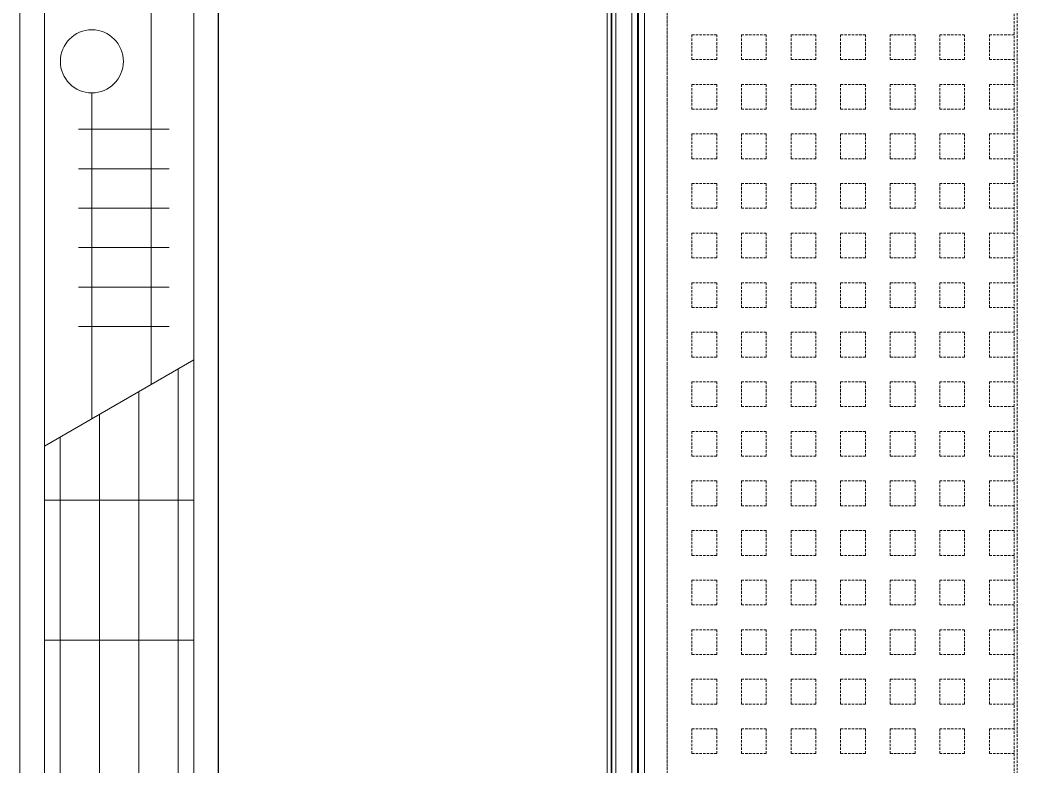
# Model space of a CAD drawing. Extents: x -1457 to 23780, y -2071 to 4205.
# Drawn here: x 4722.2 to 4822.8, y 623.8 to 699 of the extents above; entities that cross this region are included whole.
import ezdxf

# ---------------------------------------------------------------- set-up
doc = ezdxf.new("R2010")
doc.units = 0
doc.header["$MEASUREMENT"] = 0
doc.linetypes.add('HIDDEN', pattern=[0.375, 0.25, -0.125])
doc.layers.get('0').update_dxf_attribs({"color": 9, "lineweight": 9})
for name, color, linetype, lineweight in [('15', 9, 'Continuous', 9), ('M-TEFRIS2-015', 129, 'Continuous', 9), ('T-KONVEKTOR', 220, 'Continuous', 9)]:
    doc.layers.add(name, color=color, linetype=linetype, lineweight=lineweight)

# ---------------------------------------------------------------- blocks, each defined once
blk = doc.blocks.new('*U227')
at = {"layer": '15'}
for p, q in [((1.47, -18.95), (160.04, -18.95)), ((1.47, -19.35), (160.04, -19.35)), ((1.47, -19.42), (160.04, -19.42)), ((1.47, -19.82), (160.04, -19.82)), ((1.47, -21.42), (160.04, -21.42)), ((1.47, -22.02), (160.04, -22.02)), ((1.47, -22.1), (160.04, -22.1)), ((1.47, -22.7), (160.04, -22.7))]:
    blk.add_line(p, q, dxfattribs=at)
blk = doc.blocks.new('A$C4B7F52E3')
for p, q in [((250, 89.48), (0, 89.47)), ((250, 89.47), (0, 89.48)), ((0, 69.47), (250, 69.47))]:
    blk.add_line(p, q)
at = {"color": 252, "linetype": 'Continuous'}
for p, q in [((171.92, 71.94), (171.92, 86.98)), ((186.04, 71.94), (186.04, 86.98))]:
    blk.add_line(p, q, dxfattribs=at)
at = {"color": 252}
for p, q in [((191.48, 71.95), (200.19, 86.99)), ((199.29, 85.44), (2.49, 85.42)), ((203.55, 84.5), (203.55, 75.36)), ((207.52, 84.5), (207.52, 75.36)), ((211.5, 84.5), (211.5, 75.36)), ((215.48, 84.5), (215.48, 75.36)), ((219.45, 84.5), (219.45, 75.36)), ((223.43, 84.5), (223.43, 75.36)), ((242.21, 82.69), (197.7, 82.69)), ((196.99, 81.46), (2.49, 81.45)), ((194.68, 77.48), (2.49, 77.47)), ((227.1, 76.72), (194.25, 76.73)), ((192.38, 73.51), (2.49, 73.49))]:
    blk.add_line(p, q, dxfattribs=at)
blk.add_lwpolyline([(247.51, 86.99), (247.51, 71.95), (2.49, 71.95), (2.49, 86.99)], close=True)
blk.add_circle((230.28, 76.72), 3.18, dxfattribs=at)

msp = doc.modelspace()

# ---------------------------------------------------------------- linework, layer by layer
at = {"layer": 'M-TEFRIS2-015', "linetype": 'HIDDEN', "lineweight": 0}
for p, q in [((4787.5, 320), (4787.5, 2034.62)), ((4787.5, 2034.32), (4787.5, 320)), ((4822.5, 285), (4822.5, 2034.32)), ((4822.79, 284.7), (4822.79, 2034.32)), ((4787.5, 697.5), (4787.5, 697.5)), ((4790, 697.5), (4792.5, 697.5)), ((4790, 695), (4790, 697.5)), ((4792.5, 695), (4792.5, 697.5)), ((4795, 697.5), (4797.5, 697.5)), ((4795, 695), (4795, 697.5)), ((4797.5, 695), (4797.5, 697.5)), ((4800, 697.5), (4802.5, 697.5)), ((4800, 695), (4800, 697.5)), ((4802.5, 695), (4802.5, 697.5)), ((4805, 697.5), (4807.5, 697.5)), ((4805, 695), (4805, 697.5)), ((4807.5, 695), (4807.5, 697.5)), ((4810, 697.5), (4812.5, 697.5)), ((4810, 695), (4810, 697.5)), ((4812.5, 695), (4812.5, 697.5)), ((4815, 697.5), (4817.5, 697.5)), ((4815, 695), (4815, 697.5)), ((4817.5, 695), (4817.5, 697.5)), ((4820, 697.5), (4822.5, 697.5)), ((4820, 695), (4820, 697.5)), ((4787.5, 695), (4787.5, 695)), ((4790, 695), (4792.5, 695)), ((4795, 695), (4797.5, 695)), ((4800, 695), (4802.5, 695)), ((4805, 695), (4807.5, 695)), ((4810, 695), (4812.5, 695)), ((4815, 695), (4817.5, 695)), ((4820, 695), (4822.5, 695)), ((4787.5, 692.5), (4787.5, 692.5)), ((4790, 692.5), (4792.5, 692.5)), ((4790, 690), (4790, 692.5)), ((4792.5, 690), (4792.5, 692.5)), ((4795, 692.5), (4797.5, 692.5)), ((4795, 690), (4795, 692.5)), ((4797.5, 690), (4797.5, 692.5)), ((4800, 692.5), (4802.5, 692.5)), ((4800, 690), (4800, 692.5)), ((4802.5, 690), (4802.5, 692.5)), ((4805, 692.5), (4807.5, 692.5)), ((4805, 690), (4805, 692.5)), ((4807.5, 690), (4807.5, 692.5)), ((4810, 692.5), (4812.5, 692.5)), ((4810, 690), (4810, 692.5)), ((4812.5, 690), (4812.5, 692.5)), ((4815, 692.5), (4817.5, 692.5)), ((4815, 690), (4815, 692.5)), ((4817.5, 690), (4817.5, 692.5)), ((4820, 692.5), (4822.5, 692.5)), ((4820, 690), (4820, 692.5)), ((4787.5, 690), (4787.5, 690)), ((4790, 690), (4792.5, 690)), ((4795, 690), (4797.5, 690)), ((4800, 690), (4802.5, 690)), ((4805, 690), (4807.5, 690)), ((4810, 690), (4812.5, 690)), ((4815, 690), (4817.5, 690)), ((4820, 690), (4822.5, 690)), ((4787.5, 687.5), (4787.5, 687.5)), ((4790, 687.5), (4792.5, 687.5)), ((4790, 685), (4790, 687.5)), ((4792.5, 685), (4792.5, 687.5)), ((4795, 687.5), (4797.5, 687.5)), ((4795, 685), (4795, 687.5)), ((4797.5, 685), (4797.5, 687.5)), ((4800, 687.5), (4802.5, 687.5)), ((4800, 685), (4800, 687.5)), ((4802.5, 685), (4802.5, 687.5)), ((4805, 687.5), (4807.5, 687.5)), ((4805, 685), (4805, 687.5)), ((4807.5, 685), (4807.5, 687.5)), ((4810, 687.5), (4812.5, 687.5)), ((4810, 685), (4810, 687.5)), ((4812.5, 685), (4812.5, 687.5)), ((4815, 687.5), (4817.5, 687.5)), ((4815, 685), (4815, 687.5)), ((4817.5, 685), (4817.5, 687.5)), ((4820, 687.5), (4822.5, 687.5)), ((4820, 685), (4820, 687.5)), ((4787.5, 685), (4787.5, 685)), ((4790, 685), (4792.5, 685)), ((4795, 685), (4797.5, 685)), ((4800, 685), (4802.5, 685)), ((4805, 685), (4807.5, 685)), ((4810, 685), (4812.5, 685)), ((4815, 685), (4817.5, 685)), ((4820, 685), (4822.5, 685)), ((4787.5, 682.5), (4787.5, 682.5)), ((4790, 682.5), (4792.5, 682.5)), ((4790, 680), (4790, 682.5)), ((4792.5, 680), (4792.5, 682.5)), ((4795, 682.5), (4797.5, 682.5)), ((4795, 680), (4795, 682.5)), ((4797.5, 680), (4797.5, 682.5)), ((4800, 682.5), (4802.5, 682.5)), ((4800, 680), (4800, 682.5)), ((4802.5, 680), (4802.5, 682.5)), ((4805, 682.5), (4807.5, 682.5)), ((4805, 680), (4805, 682.5)), ((4807.5, 680), (4807.5, 682.5)), ((4810, 682.5), (4812.5, 682.5)), ((4810, 680), (4810, 682.5)), ((4812.5, 680), (4812.5, 682.5)), ((4815, 682.5), (4817.5, 682.5)), ((4815, 680), (4815, 682.5)), ((4817.5, 680), (4817.5, 682.5)), ((4820, 682.5), (4822.5, 682.5)), ((4820, 680), (4820, 682.5)), ((4787.5, 680), (4787.5, 680)), ((4790, 680), (4792.5, 680)), ((4795, 680), (4797.5, 680)), ((4800, 680), (4802.5, 680)), ((4805, 680), (4807.5, 680)), ((4810, 680), (4812.5, 680)), ((4815, 680), (4817.5, 680)), ((4820, 680), (4822.5, 680)), ((4787.5, 677.5), (4787.5, 677.5)), ((4790, 677.5), (4792.5, 677.5)), ((4790, 675), (4790, 677.5)), ((4792.5, 675), (4792.5, 677.5)), ((4795, 677.5), (4797.5, 677.5)), ((4795, 675), (4795, 677.5)), ((4797.5, 675), (4797.5, 677.5)), ((4800, 677.5), (4802.5, 677.5)), ((4800, 675), (4800, 677.5)), ((4802.5, 675), (4802.5, 677.5)), ((4805, 677.5), (4807.5, 677.5)), ((4805, 675), (4805, 677.5)), ((4807.5, 675), (4807.5, 677.5)), ((4810, 677.5), (4812.5, 677.5)), ((4810, 675), (4810, 677.5)), ((4812.5, 675), (4812.5, 677.5)), ((4815, 677.5), (4817.5, 677.5)), ((4815, 675), (4815, 677.5)), ((4817.5, 675), (4817.5, 677.5)), ((4820, 677.5), (4822.5, 677.5)), ((4820, 675), (4820, 677.5)), ((4787.5, 675), (4787.5, 675)), ((4790, 675), (4792.5, 675)), ((4795, 675), (4797.5, 675)), ((4800, 675), (4802.5, 675)), ((4805, 675), (4807.5, 675)), ((4810, 675), (4812.5, 675)), ((4815, 675), (4817.5, 675)), ((4820, 675), (4822.5, 675)), ((4787.5, 672.5), (4787.5, 672.5)), ((4790, 672.5), (4792.5, 672.5)), ((4790, 670), (4790, 672.5)), ((4792.5, 670), (4792.5, 672.5)), ((4795, 672.5), (4797.5, 672.5)), ((4795, 670), (4795, 672.5)), ((4797.5, 670), (4797.5, 672.5)), ((4800, 672.5), (4802.5, 672.5)), ((4800, 670), (4800, 672.5)), ((4802.5, 670), (4802.5, 672.5)), ((4805, 672.5), (4807.5, 672.5)), ((4805, 670), (4805, 672.5)), ((4807.5, 670), (4807.5, 672.5)), ((4810, 672.5), (4812.5, 672.5)), ((4810, 670), (4810, 672.5)), ((4812.5, 670), (4812.5, 672.5)), ((4815, 672.5), (4817.5, 672.5)), ((4815, 670), (4815, 672.5)), ((4817.5, 670), (4817.5, 672.5)), ((4820, 672.5), (4822.5, 672.5)), ((4820, 670), (4820, 672.5)), ((4787.5, 670), (4787.5, 670)), ((4790, 670), (4792.5, 670)), ((4795, 670), (4797.5, 670)), ((4800, 670), (4802.5, 670)), ((4805, 670), (4807.5, 670)), ((4810, 670), (4812.5, 670)), ((4815, 670), (4817.5, 670)), ((4820, 670), (4822.5, 670)), ((4787.5, 667.5), (4787.5, 667.5)), ((4790, 667.5), (4792.5, 667.5)), ((4790, 665), (4790, 667.5)), ((4792.5, 665), (4792.5, 667.5)), ((4795, 667.5), (4797.5, 667.5)), ((4795, 665), (4795, 667.5)), ((4797.5, 665), (4797.5, 667.5)), ((4800, 667.5), (4802.5, 667.5)), ((4800, 665), (4800, 667.5)), ((4802.5, 665), (4802.5, 667.5)), ((4805, 667.5), (4807.5, 667.5)), ((4805, 665), (4805, 667.5)), ((4807.5, 665), (4807.5, 667.5)), ((4810, 667.5), (4812.5, 667.5)), ((4810, 665), (4810, 667.5)), ((4812.5, 665), (4812.5, 667.5)), ((4815, 667.5), (4817.5, 667.5)), ((4815, 665), (4815, 667.5)), ((4817.5, 665), (4817.5, 667.5)), ((4820, 667.5), (4822.5, 667.5)), ((4820, 665), (4820, 667.5)), ((4787.5, 665), (4787.5, 665)), ((4790, 665), (4792.5, 665)), ((4795, 665), (4797.5, 665)), ((4800, 665), (4802.5, 665)), ((4805, 665), (4807.5, 665)), ((4810, 665), (4812.5, 665)), ((4815, 665), (4817.5, 665)), ((4820, 665), (4822.5, 665)), ((4787.5, 662.5), (4787.5, 662.5)), ((4790, 662.5), (4792.5, 662.5)), ((4790, 660), (4790, 662.5)), ((4792.5, 660), (4792.5, 662.5)), ((4795, 662.5), (4797.5, 662.5)), ((4795, 660), (4795, 662.5)), ((4797.5, 660), (4797.5, 662.5)), ((4800, 662.5), (4802.5, 662.5)), ((4800, 660), (4800, 662.5)), ((4802.5, 660), (4802.5, 662.5)), ((4805, 662.5), (4807.5, 662.5)), ((4805, 660), (4805, 662.5)), ((4807.5, 660), (4807.5, 662.5)), ((4810, 662.5), (4812.5, 662.5)), ((4810, 660), (4810, 662.5)), ((4812.5, 660), (4812.5, 662.5)), ((4815, 662.5), (4817.5, 662.5)), ((4815, 660), (4815, 662.5)), ((4817.5, 660), (4817.5, 662.5)), ((4820, 662.5), (4822.5, 662.5)), ((4820, 660), (4820, 662.5)), ((4787.5, 660), (4787.5, 660)), ((4790, 660), (4792.5, 660)), ((4795, 660), (4797.5, 660)), ((4800, 660), (4802.5, 660)), ((4805, 660), (4807.5, 660)), ((4810, 660), (4812.5, 660)), ((4815, 660), (4817.5, 660)), ((4820, 660), (4822.5, 660)), ((4787.5, 657.5), (4787.5, 657.5)), ((4790, 657.5), (4792.5, 657.5)), ((4790, 655), (4790, 657.5)), ((4792.5, 655), (4792.5, 657.5)), ((4795, 657.5), (4797.5, 657.5)), ((4795, 655), (4795, 657.5)), ((4797.5, 655), (4797.5, 657.5)), ((4800, 657.5), (4802.5, 657.5)), ((4800, 655), (4800, 657.5)), ((4802.5, 655), (4802.5, 657.5)), ((4805, 657.5), (4807.5, 657.5)), ((4805, 655), (4805, 657.5)), ((4807.5, 655), (4807.5, 657.5)), ((4810, 657.5), (4812.5, 657.5)), ((4810, 655), (4810, 657.5)), ((4812.5, 655), (4812.5, 657.5)), ((4815, 657.5), (4817.5, 657.5)), ((4815, 655), (4815, 657.5)), ((4817.5, 655), (4817.5, 657.5)), ((4820, 657.5), (4822.5, 657.5)), ((4820, 655), (4820, 657.5)), ((4787.5, 655), (4787.5, 655)), ((4790, 655), (4792.5, 655)), ((4795, 655), (4797.5, 655)), ((4800, 655), (4802.5, 655)), ((4805, 655), (4807.5, 655)), ((4810, 655), (4812.5, 655)), ((4815, 655), (4817.5, 655)), ((4820, 655), (4822.5, 655)), ((4787.5, 652.5), (4787.5, 652.5)), ((4790, 652.5), (4792.5, 652.5)), ((4790, 650), (4790, 652.5)), ((4792.5, 650), (4792.5, 652.5)), ((4795, 652.5), (4797.5, 652.5)), ((4795, 650), (4795, 652.5)), ((4797.5, 650), (4797.5, 652.5)), ((4800, 652.5), (4802.5, 652.5)), ((4800, 650), (4800, 652.5)), ((4802.5, 650), (4802.5, 652.5)), ((4805, 652.5), (4807.5, 652.5)), ((4805, 650), (4805, 652.5)), ((4807.5, 650), (4807.5, 652.5)), ((4810, 652.5), (4812.5, 652.5)), ((4810, 650), (4810, 652.5)), ((4812.5, 650), (4812.5, 652.5)), ((4815, 652.5), (4817.5, 652.5)), ((4815, 650), (4815, 652.5)), ((4817.5, 650), (4817.5, 652.5)), ((4820, 652.5), (4822.5, 652.5)), ((4820, 650), (4820, 652.5)), ((4787.5, 650), (4787.5, 650)), ((4790, 650), (4792.5, 650)), ((4795, 650), (4797.5, 650)), ((4800, 650), (4802.5, 650)), ((4805, 650), (4807.5, 650)), ((4810, 650), (4812.5, 650)), ((4815, 650), (4817.5, 650)), ((4820, 650), (4822.5, 650)), ((4787.5, 647.5), (4787.5, 647.5)), ((4790, 647.5), (4792.5, 647.5)), ((4790, 645), (4790, 647.5)), ((4792.5, 645), (4792.5, 647.5)), ((4795, 647.5), (4797.5, 647.5)), ((4795, 645), (4795, 647.5)), ((4797.5, 645), (4797.5, 647.5)), ((4800, 647.5), (4802.5, 647.5)), ((4800, 645), (4800, 647.5)), ((4802.5, 645), (4802.5, 647.5)), ((4805, 647.5), (4807.5, 647.5)), ((4805, 645), (4805, 647.5)), ((4807.5, 645), (4807.5, 647.5)), ((4810, 647.5), (4812.5, 647.5)), ((4810, 645), (4810, 647.5)), ((4812.5, 645), (4812.5, 647.5)), ((4815, 647.5), (4817.5, 647.5)), ((4815, 645), (4815, 647.5)), ((4817.5, 645), (4817.5, 647.5)), ((4820, 647.5), (4822.5, 647.5)), ((4820, 645), (4820, 647.5)), ((4787.5, 645), (4787.5, 645)), ((4790, 645), (4792.5, 645)), ((4795, 645), (4797.5, 645)), ((4800, 645), (4802.5, 645)), ((4805, 645), (4807.5, 645)), ((4810, 645), (4812.5, 645)), ((4815, 645), (4817.5, 645)), ((4820, 645), (4822.5, 645)), ((4787.5, 642.5), (4787.5, 642.5)), ((4790, 642.5), (4792.5, 642.5)), ((4790, 640), (4790, 642.5)), ((4792.5, 640), (4792.5, 642.5)), ((4795, 642.5), (4797.5, 642.5)), ((4795, 640), (4795, 642.5)), ((4797.5, 640), (4797.5, 642.5)), ((4800, 642.5), (4802.5, 642.5)), ((4800, 640), (4800, 642.5)), ((4802.5, 640), (4802.5, 642.5)), ((4805, 642.5), (4807.5, 642.5)), ((4805, 640), (4805, 642.5)), ((4807.5, 640), (4807.5, 642.5)), ((4810, 642.5), (4812.5, 642.5)), ((4810, 640), (4810, 642.5)), ((4812.5, 640), (4812.5, 642.5)), ((4815, 642.5), (4817.5, 642.5)), ((4815, 640), (4815, 642.5)), ((4817.5, 640), (4817.5, 642.5)), ((4820, 642.5), (4822.5, 642.5)), ((4820, 640), (4820, 642.5)), ((4787.5, 640), (4787.5, 640)), ((4790, 640), (4792.5, 640)), ((4795, 640), (4797.5, 640)), ((4800, 640), (4802.5, 640)), ((4805, 640), (4807.5, 640)), ((4810, 640), (4812.5, 640)), ((4815, 640), (4817.5, 640)), ((4820, 640), (4822.5, 640)), ((4787.5, 637.5), (4787.5, 637.5)), ((4790, 637.5), (4792.5, 637.5)), ((4790, 635), (4790, 637.5)), ((4792.5, 635), (4792.5, 637.5)), ((4795, 637.5), (4797.5, 637.5)), ((4795, 635), (4795, 637.5)), ((4797.5, 635), (4797.5, 637.5)), ((4800, 637.5), (4802.5, 637.5)), ((4800, 635), (4800, 637.5)), ((4802.5, 635), (4802.5, 637.5)), ((4805, 637.5), (4807.5, 637.5)), ((4805, 635), (4805, 637.5)), ((4807.5, 635), (4807.5, 637.5)), ((4810, 637.5), (4812.5, 637.5)), ((4810, 635), (4810, 637.5)), ((4812.5, 635), (4812.5, 637.5)), ((4815, 637.5), (4817.5, 637.5)), ((4815, 635), (4815, 637.5)), ((4817.5, 635), (4817.5, 637.5)), ((4820, 637.5), (4822.5, 637.5)), ((4820, 635), (4820, 637.5)), ((4787.5, 635), (4787.5, 635)), ((4790, 635), (4792.5, 635)), ((4795, 635), (4797.5, 635)), ((4800, 635), (4802.5, 635)), ((4805, 635), (4807.5, 635)), ((4810, 635), (4812.5, 635)), ((4815, 635), (4817.5, 635)), ((4820, 635), (4822.5, 635)), ((4787.5, 632.5), (4787.5, 632.5)), ((4790, 632.5), (4792.5, 632.5)), ((4790, 630), (4790, 632.5)), ((4792.5, 630), (4792.5, 632.5)), ((4795, 632.5), (4797.5, 632.5)), ((4795, 630), (4795, 632.5)), ((4797.5, 630), (4797.5, 632.5)), ((4800, 632.5), (4802.5, 632.5)), ((4800, 630), (4800, 632.5)), ((4802.5, 630), (4802.5, 632.5)), ((4805, 632.5), (4807.5, 632.5)), ((4805, 630), (4805, 632.5)), ((4807.5, 630), (4807.5, 632.5)), ((4810, 632.5), (4812.5, 632.5)), ((4810, 630), (4810, 632.5)), ((4812.5, 630), (4812.5, 632.5)), ((4815, 632.5), (4817.5, 632.5)), ((4815, 630), (4815, 632.5)), ((4817.5, 630), (4817.5, 632.5)), ((4820, 632.5), (4822.5, 632.5)), ((4820, 630), (4820, 632.5)), ((4787.5, 630), (4787.5, 630)), ((4790, 630), (4792.5, 630)), ((4795, 630), (4797.5, 630)), ((4800, 630), (4802.5, 630)), ((4805, 630), (4807.5, 630)), ((4810, 630), (4812.5, 630)), ((4815, 630), (4817.5, 630)), ((4820, 630), (4822.5, 630)), ((4787.5, 627.5), (4787.5, 627.5)), ((4790, 627.5), (4792.5, 627.5)), ((4790, 625), (4790, 627.5)), ((4792.5, 625), (4792.5, 627.5)), ((4795, 627.5), (4797.5, 627.5)), ((4795, 625), (4795, 627.5)), ((4797.5, 625), (4797.5, 627.5)), ((4800, 627.5), (4802.5, 627.5)), ((4800, 625), (4800, 627.5)), ((4802.5, 625), (4802.5, 627.5)), ((4805, 627.5), (4807.5, 627.5)), ((4805, 625), (4805, 627.5)), ((4807.5, 625), (4807.5, 627.5)), ((4810, 627.5), (4812.5, 627.5)), ((4810, 625), (4810, 627.5)), ((4812.5, 625), (4812.5, 627.5)), ((4815, 627.5), (4817.5, 627.5)), ((4815, 625), (4815, 627.5)), ((4817.5, 625), (4817.5, 627.5)), ((4820, 627.5), (4822.5, 627.5)), ((4820, 625), (4820, 627.5)), ((4787.5, 625), (4787.5, 625)), ((4790, 625), (4792.5, 625)), ((4795, 625), (4797.5, 625)), ((4800, 625), (4802.5, 625)), ((4805, 625), (4807.5, 625)), ((4810, 625), (4812.5, 625)), ((4815, 625), (4817.5, 625)), ((4820, 625), (4822.5, 625))]:
    msp.add_line(p, q, dxfattribs=at)

# ---------------------------------------------------------------- block references
at = {"layer": 'M-TEFRIS2-015', "linetype": 'HIDDEN', "lineweight": 0, "rotation": 90}
msp.add_blockref('*U227', (4762.5, 618), dxfattribs=at)
at = {"layer": 'T-KONVEKTOR', "xscale": -1, "rotation": 270}
msp.add_blockref('A$C4B7F52E3', (4652.75, 464.54), dxfattribs=at)

doc.saveas('drawing.dxf')
